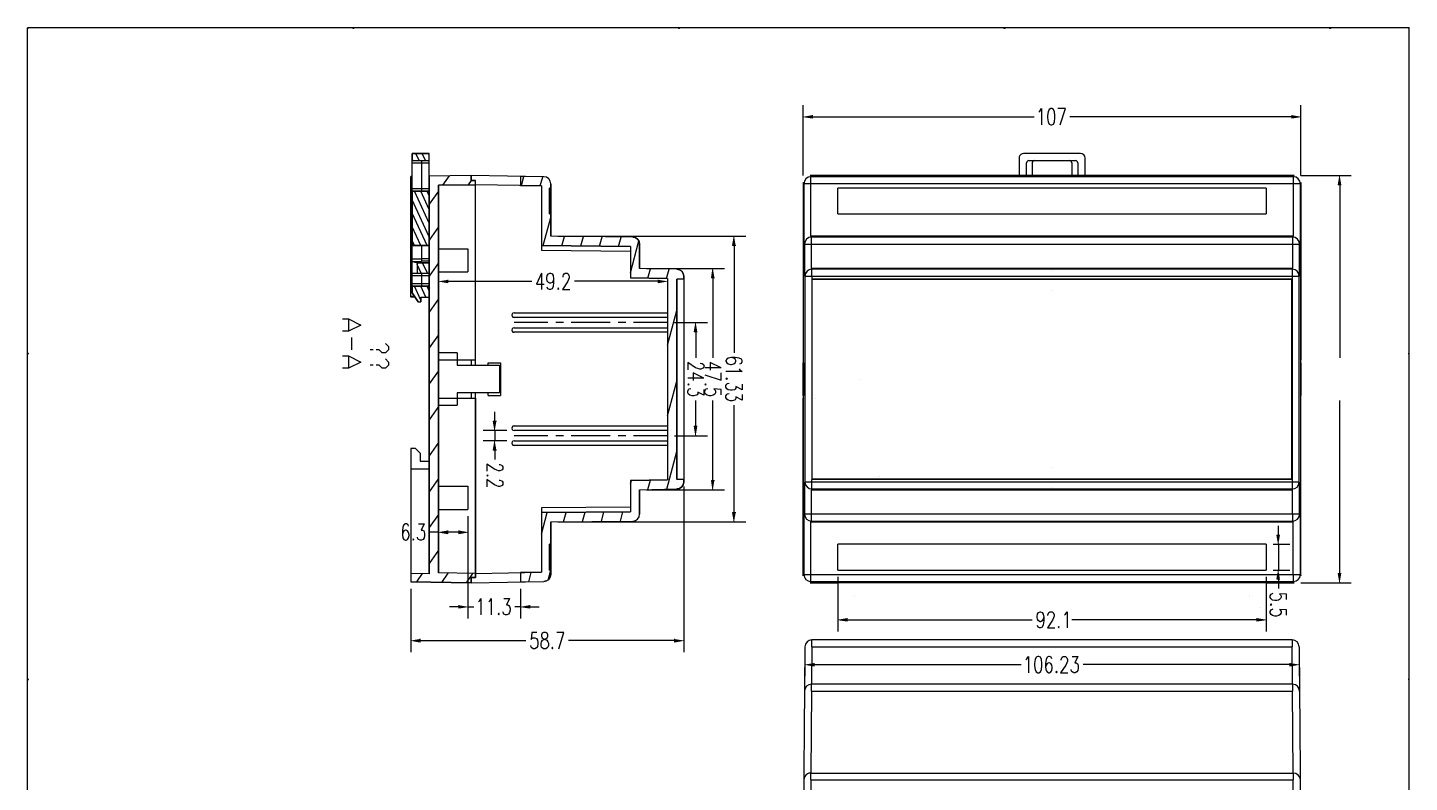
# Model space of a CAD drawing. Header units: inches. Extents: x -90 to 207, y -62 to 359.
# Drawn here: x -90.3 to 206.8, y 196.4 to 358.6 of the extents above; entities that cross this region are included whole.
import ezdxf

# ---------------------------------------------------------------- set-up
doc = ezdxf.new("R2010")
doc.units = ezdxf.units.IN
doc.header["$MEASUREMENT"] = 0
doc.layers.add('图层 1', color=7, linetype='Continuous')

msp = doc.modelspace()

# ---------------------------------------------------------------- hatches: boundary and pattern name
at = {"layer": '图层 1', "true_color": 0xffffff}
for points in [[(-90.27, 358.57), (-90.11, 358.57), (-90.11, 358.54), (-90.15, 358.42), (-90.27, 358.39)], [(-90.27, 358.57), (-90.11, 358.57), (-90.11, 358.54), (-90.15, 358.42), (-90.27, 358.39)], [(-20.11, 358.57), (-20.11, 358.54), (-20.14, 358.42), (-20.26, 358.39), (-20.39, 358.42), (-20.42, 358.54), (-20.42, 358.57)], [(49.9, 358.57), (49.9, 358.54), (49.86, 358.42), (49.74, 358.39), (49.62, 358.42), (49.59, 358.54), (49.59, 358.57)], [(119.9, 358.57), (119.9, 358.54), (119.87, 358.42), (119.75, 358.39), (119.62, 358.42), (119.59, 358.54), (119.59, 358.57)], [(189.91, 358.57), (189.91, 358.54), (189.87, 358.42), (189.75, 358.39), (189.63, 358.42), (189.6, 358.54), (189.6, 358.57)], [(206.73, 358.57), (206.73, 358.39), (206.61, 358.42), (206.58, 358.54), (206.58, 358.57)], [(78.46, 339.77), (78.46, 339.09), (76.45, 339.43)], [(181.48, 339.77), (181.48, 339.09), (183.45, 339.43)], [(192.13, 324.82), (191.45, 324.82), (191.79, 326.8)], [(61.94, 311.73), (61.26, 311.73), (61.6, 313.74)], [(57.37, 304.81), (56.72, 304.81), (57.03, 306.82)], [(0.09, 304.38), (0.09, 303.73), (-1.92, 304.07)], [(45.29, 304.38), (45.29, 303.73), (47.3, 304.07)], [(53.69, 293.2), (53.04, 293.2), (53.35, 295.21)], [(-90.27, 288.69), (-90.15, 288.66), (-90.11, 288.54), (-90.15, 288.41), (-90.27, 288.38)], [(206.73, 288.38), (206.61, 288.41), (206.58, 288.54), (206.61, 288.66), (206.73, 288.69)], [(10.49, 273.99), (9.84, 273.99), (10.15, 271.99)], [(53.69, 272.91), (53.04, 272.91), (53.35, 270.9)], [(10.49, 267.79), (9.84, 267.79), (10.15, 269.79)], [(57.37, 261.3), (56.72, 261.3), (57.03, 259.29)], [(61.94, 254.38), (61.26, 254.38), (61.6, 252.38)], [(0.09, 250.52), (0.09, 249.84), (-1.92, 250.18)], [(2.4, 250.52), (2.4, 249.84), (4.38, 250.18)], [(178.94, 249.54), (178.26, 249.54), (178.6, 247.56)], [(178.94, 240.06), (178.26, 240.06), (178.6, 242.03)], [(192.13, 241.29), (191.45, 241.29), (191.79, 239.28)], [(2.4, 234.47), (2.4, 233.82), (4.38, 234.13)], [(17.69, 234.47), (17.69, 233.82), (15.68, 234.13)], [(85.9, 231.69), (85.9, 231.01), (83.89, 231.35)], [(174, 231.69), (174, 231.01), (176.01, 231.35)], [(-5.91, 227.21), (-5.91, 226.53), (-7.91, 226.87)], [(48.78, 227.21), (48.78, 226.53), (50.79, 226.87)], [(78.83, 222.05), (78.83, 221.37), (76.82, 221.71)], [(181.07, 222.05), (181.07, 221.37), (183.08, 221.71)], [(-90.27, 218.69), (-90.15, 218.66), (-90.11, 218.53), (-90.15, 218.41), (-90.27, 218.38)], [(206.73, 218.38), (206.61, 218.41), (206.58, 218.53), (206.61, 218.66), (206.73, 218.69)]]:
    msp.add_hatch(color=7, dxfattribs=at).paths.add_polyline_path(points)

# ---------------------------------------------------------------- linework, layer by layer
at = {"layer": '图层 1', "lineweight": 0}
for points in [[(-90.27, 358.57), (-90.11, 358.57), (-90.11, 358.54), (-90.15, 358.42), (-90.27, 358.39)], [(-90.27, 358.57), (-90.11, 358.57), (-90.11, 358.54), (-90.15, 358.42), (-90.27, 358.39)], [(-20.11, 358.57), (-20.11, 358.54), (-20.14, 358.42), (-20.26, 358.39), (-20.39, 358.42), (-20.42, 358.54), (-20.42, 358.57)], [(49.9, 358.57), (49.9, 358.54), (49.86, 358.42), (49.74, 358.39), (49.62, 358.42), (49.59, 358.54), (49.59, 358.57)], [(119.9, 358.57), (119.9, 358.54), (119.87, 358.42), (119.75, 358.39), (119.62, 358.42), (119.59, 358.54), (119.59, 358.57)], [(189.91, 358.57), (189.91, 358.54), (189.87, 358.42), (189.75, 358.39), (189.63, 358.42), (189.6, 358.54), (189.6, 358.57)], [(206.73, 358.57), (206.73, 358.39), (206.61, 358.42), (206.58, 358.54), (206.58, 358.57)], [(78.46, 339.77), (78.46, 339.09), (76.45, 339.43)], [(181.48, 339.77), (181.48, 339.09), (183.45, 339.43)], [(192.13, 324.82), (191.45, 324.82), (191.79, 326.8)], [(61.94, 311.73), (61.26, 311.73), (61.6, 313.74)], [(57.37, 304.81), (56.72, 304.81), (57.03, 306.82)], [(0.09, 304.38), (0.09, 303.73), (-1.92, 304.07)], [(45.29, 304.38), (45.29, 303.73), (47.3, 304.07)], [(53.69, 293.2), (53.04, 293.2), (53.35, 295.21)], [(-90.27, 288.69), (-90.15, 288.66), (-90.11, 288.54), (-90.15, 288.41), (-90.27, 288.38)], [(206.73, 288.38), (206.61, 288.41), (206.58, 288.54), (206.61, 288.66), (206.73, 288.69)], [(10.49, 273.99), (9.84, 273.99), (10.15, 271.99)], [(53.69, 272.91), (53.04, 272.91), (53.35, 270.9)], [(10.49, 267.79), (9.84, 267.79), (10.15, 269.79)], [(57.37, 261.3), (56.72, 261.3), (57.03, 259.29)], [(61.94, 254.38), (61.26, 254.38), (61.6, 252.38)], [(0.09, 250.52), (0.09, 249.84), (-1.92, 250.18)], [(2.4, 250.52), (2.4, 249.84), (4.38, 250.18)], [(178.94, 249.54), (178.26, 249.54), (178.6, 247.56)], [(178.94, 240.06), (178.26, 240.06), (178.6, 242.03)], [(192.13, 241.29), (191.45, 241.29), (191.79, 239.28)], [(2.4, 234.47), (2.4, 233.82), (4.38, 234.13)], [(17.69, 234.47), (17.69, 233.82), (15.68, 234.13)], [(85.9, 231.69), (85.9, 231.01), (83.89, 231.35)], [(174, 231.69), (174, 231.01), (176.01, 231.35)], [(-5.91, 227.21), (-5.91, 226.53), (-7.91, 226.87)], [(48.78, 227.21), (48.78, 226.53), (50.79, 226.87)], [(78.83, 222.05), (78.83, 221.37), (76.82, 221.71)], [(181.07, 222.05), (181.07, 221.37), (183.08, 221.71)], [(-90.27, 218.69), (-90.15, 218.66), (-90.11, 218.53), (-90.15, 218.41), (-90.27, 218.38)], [(206.73, 218.38), (206.61, 218.41), (206.58, 218.53), (206.61, 218.66), (206.73, 218.69)]]:
    msp.add_lwpolyline(points, dxfattribs=at)
at = {"layer": '图层 1', "color": 7, "lineweight": 25, "true_color": 0xffffff}
for points in [[(206.73, -61.52), (206.73, 358.54), (-90.27, 358.54)], [(-90.27, -61.52), (-90.27, 358.54)], [(206.73, 358.54), (206.77, 358.54)], [(76.45, 326.8), (76.45, 341.93)], [(183.45, 326.8), (183.45, 341.93)], [(78.46, 339.43), (126.11, 339.43)], [(127.1, 340.51), (127.34, 340.66), (127.65, 341.19), (127.65, 337.67)], [(129.69, 341.19), (129.35, 341), (129.13, 340.51), (129.01, 339.67), (129.01, 339.18), (129.13, 338.35), (129.35, 337.85), (129.69, 337.67), (129.91, 337.67), (130.25, 337.85), (130.46, 338.35), (130.58, 339.18), (130.58, 339.67), (130.46, 340.51), (130.25, 341), (129.91, 341.19), (129.69, 341.19)], [(131.7, 337.67), (132.81, 341.19), (131.23, 341.19)], [(181.48, 339.43), (133.8, 339.43)], [(-3.93, 331.52), (-7.6, 331.52), (-7.6, 330.01), (-3.93, 330.01), (-3.93, 331.52)], [(-7.6, 331.52), (-3.93, 331.52)], [(-7.6, 301.57), (-7.6, 331.52)], [(-7.48, 330.01), (-7.6, 330.35)], [(-7.6, 330.01), (-3.93, 330.01)], [(-6.12, 330.01), (-6.8, 331.52)], [(-5.63, 330.01), (-5.63, 323.43)], [(-4.76, 330.01), (-5.44, 331.52)], [(-3.93, 331.15), (-4.08, 331.52)], [(-3.93, 241.23), (-3.93, 331.52)], [(123.85, 331.52), (123.54, 331.46), (123.27, 331.34), (123.05, 331.12), (122.9, 330.84), (122.86, 330.53)], [(122.86, 330.53), (122.86, 326.8)], [(136.05, 331.52), (123.85, 331.52)], [(124.96, 330.01), (124.72, 329.95), (124.53, 329.76), (124.47, 329.52)], [(124.96, 330.01), (134.97, 330.01)], [(126.2, 330.01), (125.95, 329.95), (125.77, 329.76), (125.71, 329.52)], [(134.2, 329.52), (134.14, 329.76), (133.95, 329.95), (133.7, 330.01)], [(135.46, 329.52), (135.4, 329.76), (135.22, 329.95), (134.97, 330.01)], [(137.07, 326.8), (137.07, 330.53)], [(-7.91, 239.5), (5.09, 239.28), (5.09, 240.46), (5.98, 240.46), (5.98, 241.29), (-1.92, 241.41), (-1.92, 324.7), (5.98, 324.82), (5.98, 325.66), (5.09, 325.66), (5.09, 326.8), (-3.93, 326.67), (-3.93, 241.23), (-7.91, 241.29), (-7.91, 239.5)], [(-7.6, 329.52), (-3.93, 329.52)], [(5.09, 326.8), (-3.93, 326.67)], [(20.71, 326.55), (5.09, 326.8)], [(5.09, 326.8), (5.09, 325.66)], [(175.95, 326.8), (181.97, 326.8), (77.93, 326.8), (83.96, 326.8)], [(77.93, 326.8), (78.09, 326.55)], [(84.05, 326.61), (83.96, 326.8)], [(124.47, 326.8), (124.47, 329.52)], [(125.71, 329.52), (125.71, 326.8)], [(134.2, 329.52), (134.2, 326.8)], [(135.46, 329.52), (135.46, 326.8)], [(175.85, 326.61), (175.95, 326.8)], [(181.81, 326.55), (181.97, 326.8)], [(183.45, 326.8), (194.29, 326.8)], [(-7.6, 326.61), (-7.91, 326.61)], [(-7.91, 300.67), (-7.91, 326.61)], [(-3.93, 323.93), (-7.6, 323.93)], [(5.98, 324.82), (-1.92, 324.7)], [(-1.92, 324.7), (-1.92, 241.41)], [(0.36, 326.74), (-1.06, 324.73)], [(5.09, 325.75), (4.41, 324.79)], [(5.98, 325.72), (5.09, 325.72)], [(5.98, 325.66), (5.09, 325.66)], [(5.98, 287.15), (5.98, 325.72)], [(20.19, 324.57), (5.98, 324.82)], [(5.98, 286.07), (5.98, 324.82)], [(39.8, 313.58), (22.2, 313.74), (22.2, 318.55), (21.89, 318.55), (21.89, 324.05), (22.2, 324.05), (22.2, 325.04), (22.07, 325.59), (21.76, 326.09), (21.27, 326.43), (20.71, 326.55), (15.68, 326.61), (15.68, 324.64), (20.19, 324.57), (20.19, 311.73), (39.3, 311.54), (39.3, 304.81), (47.3, 304.66), (47.3, 261.42)], [(15.68, 326.61), (15.68, 324.64)], [(15.9, 324.64), (16.42, 326.61)], [(19.94, 324.57), (20.47, 326.55)], [(20.19, 324.57), (20.19, 310.74)], [(22.2, 324.05), (21.89, 324.05)], [(21.89, 324.05), (21.89, 318.55)], [(22.2, 325.04), (22.2, 313.74)], [(76.45, 325.32), (76.45, 287.15)], [(76.45, 325.32), (76.45, 240.8), (76.45, 278.96)], [(76.58, 325.04), (76.45, 325.32)], [(76.58, 325.04), (76.58, 312.25)], [(183.33, 325.04), (76.58, 325.04)], [(78.09, 325.04), (78.09, 326.55)], [(181.81, 326.55), (78.09, 326.55)], [(78.09, 313.74), (78.09, 325.04)], [(83.89, 318.55), (83.89, 324.05)], [(176.01, 324.05), (83.89, 324.05)], [(175.85, 326.61), (84.05, 326.61)], [(176.01, 324.05), (176.01, 318.55)], [(181.81, 326.55), (181.81, 313.74)], [(183.45, 325.32), (183.33, 325.04)], [(183.33, 312.25), (183.33, 325.04)], [(183.45, 240.8), (183.45, 325.32), (183.45, 287.15)], [(191.79, 324.82), (191.79, 287.61)], [(-7.6, 322.88), (-7.91, 322.88)], [(-3.93, 323.43), (-7.6, 323.43), (-7.6, 311.73), (-3.93, 311.73), (-3.93, 323.43)], [(-7.6, 323.43), (-3.93, 323.43)], [(-3.93, 313.64), (-7.6, 321.58)], [(-3.93, 316.58), (-7.11, 323.43)], [(-3.93, 319.48), (-5.75, 323.43)], [(-3.93, 322.41), (-4.39, 323.43)], [(-1.92, 323.46), (-3.93, 320.62)], [(-3.93, 311.73), (-3.93, 323.43)], [(-4.36, 311.73), (-7.6, 318.68)], [(21.89, 318.55), (22.2, 318.55)], [(83.89, 318.55), (176.01, 318.55)], [(-5.72, 311.73), (-7.6, 315.77)], [(-1.92, 315.74), (-3.93, 312.9)], [(20.56, 311.73), (22.2, 317.81)], [(-7.08, 311.73), (-7.6, 312.84)], [(39.8, 313.58), (22.2, 313.74)], [(23.68, 313.74), (64.1, 313.74)], [(24.6, 311.7), (25.16, 313.7)], [(28.65, 311.67), (29.21, 313.67)], [(32.69, 311.6), (33.25, 313.64)], [(36.74, 311.57), (37.3, 313.58)], [(39.3, 305.89), (41.13, 312.75)], [(39.8, 313.58), (40.38, 313.46), (40.85, 313.12), (41.19, 312.65), (41.28, 312.07)], [(41.28, 312.07), (41.25, 312.47), (41.09, 312.81), (40.85, 313.12), (40.54, 313.37), (40.2, 313.52), (39.8, 313.58)], [(49.31, 306.66), (41.28, 306.82), (41.28, 312.07)], [(41.28, 312.07), (41.28, 306.82)], [(76.76, 312.07), (76.58, 312.25)], [(76.76, 312.07), (76.76, 305.34)], [(76.76, 312.07), (181.66, 312.07)], [(181.81, 313.74), (78.09, 313.74)], [(78.09, 313.74), (78.24, 313.58)], [(78.24, 312.07), (78.24, 313.58)], [(181.66, 313.58), (78.24, 313.58)], [(78.24, 306.82), (78.24, 312.07)], [(87.17, 313.74), (87.17, 313.61)], [(89.14, 313.61), (89.14, 313.74)], [(91.15, 313.74), (91.15, 313.61)], [(93.13, 313.61), (93.13, 313.74)], [(95.13, 313.74), (95.13, 313.61)], [(97.11, 313.61), (97.11, 313.74)], [(99.12, 313.74), (99.12, 313.61)], [(101.09, 313.61), (101.09, 313.74)], [(103.1, 313.74), (103.1, 313.61)], [(105.08, 313.61), (105.08, 313.74)], [(107.05, 313.74), (107.05, 313.61)], [(109.06, 313.61), (109.06, 313.74)], [(111.04, 313.74), (111.04, 313.61)], [(113.05, 313.61), (113.05, 313.74)], [(115.02, 313.74), (115.02, 313.61)], [(117.03, 313.61), (117.03, 313.74)], [(119, 313.74), (119, 313.61)], [(121.01, 313.61), (121.01, 313.74)], [(122.99, 313.74), (122.99, 313.61)], [(124.01, 313.61), (124.01, 313.74)], [(124.47, 313.61), (124.47, 313.74)], [(125, 313.61), (125, 313.74)], [(126.97, 313.74), (126.97, 313.61)], [(128.95, 313.61), (128.95, 313.74)], [(129.97, 312.07), (129.97, 312.07)], [(130.96, 313.74), (130.96, 313.61)], [(132.93, 313.61), (132.93, 313.74)], [(134.94, 313.74), (134.94, 313.61)], [(135.46, 313.74), (135.46, 313.61)], [(135.93, 313.74), (135.93, 313.61)], [(136.92, 313.61), (136.92, 313.74)], [(138.92, 313.74), (138.92, 313.61)], [(140.9, 313.61), (140.9, 313.74)], [(142.91, 313.74), (142.91, 313.61)], [(144.88, 313.61), (144.88, 313.74)], [(146.86, 313.74), (146.86, 313.61)], [(148.87, 313.61), (148.87, 313.74)], [(150.84, 313.74), (150.84, 313.61)], [(152.85, 313.61), (152.85, 313.74)], [(154.83, 313.74), (154.83, 313.61)], [(156.83, 313.61), (156.83, 313.74)], [(158.81, 313.74), (158.81, 313.61)], [(160.82, 313.61), (160.82, 313.74)], [(162.79, 313.74), (162.79, 313.61)], [(164.8, 313.61), (164.8, 313.74)], [(166.78, 313.74), (166.78, 313.61)], [(168.75, 313.61), (168.75, 313.74)], [(170.76, 313.74), (170.76, 313.61)], [(172.74, 313.61), (172.74, 313.74)], [(181.66, 313.58), (181.81, 313.74)], [(181.66, 313.58), (181.66, 306.82)], [(181.66, 312.07), (183.17, 312.07)], [(183.33, 312.25), (183.17, 312.07)], [(183.17, 305.34), (183.17, 312.07)], [(-3.93, 311.73), (-7.6, 311.73)], [(-5.63, 311.73), (-5.63, 308.36)], [(-3.93, 308.92), (-5.63, 308.92)], [(-1.92, 311.08), (4.38, 311.08)], [(4.38, 311.08), (4.38, 306.08)], [(39.3, 311.54), (20.19, 311.73)], [(20.19, 310.74), (39.3, 310.55)], [(39.3, 311.54), (39.3, 304.81)], [(61.6, 311.73), (61.6, 288.69)], [(-5.63, 308.86), (-7.6, 308.86)], [(-7.51, 308.36), (-5.63, 308.36)], [(-7.51, 308.36), (-6.55, 308.05)], [(-3.93, 308.05), (-6.55, 308.05), (-6.55, 305.8), (-3.93, 305.8), (-3.93, 308.05)], [(-6.55, 308.05), (-6.55, 305.8)], [(-6.55, 308.05), (-3.93, 308.05)], [(-5.69, 305.8), (-6.55, 307.65)], [(-3.93, 308.42), (-5.63, 308.42)], [(-4.33, 305.8), (-5.38, 308.05)], [(-3.93, 307.84), (-4.02, 308.05)], [(-3.93, 305.8), (-3.93, 308.05)], [(-1.92, 308.02), (-3.93, 305.18)], [(-1.92, 306.08), (4.38, 306.08)], [(49.31, 306.66), (41.28, 306.82)], [(42.79, 306.82), (59.53, 306.82)], [(43.04, 304.75), (43.6, 306.76)], [(47.08, 304.66), (47.61, 306.69)], [(181.66, 306.82), (78.24, 306.82)], [(78.24, 306.82), (78.34, 306.66)], [(78.34, 305.18), (78.34, 306.66)], [(181.57, 306.66), (78.34, 306.66)], [(129.97, 306.39), (129.97, 306.39)], [(181.57, 306.66), (181.66, 306.82)], [(181.57, 306.66), (181.57, 305.18)], [(-7.6, 305.31), (-3.93, 305.31)], [(-3.93, 303.51), (-7.6, 303.51)], [(-3.93, 303.02), (-7.6, 303.02), (-7.6, 301.57), (-6.34, 299.65), (-5.72, 299.65), (-5.72, 300.64), (-3.93, 300.64), (-3.93, 303.02)], [(-7.6, 303.02), (-3.93, 303.02)], [(-7.48, 305.8), (-3.93, 305.8)], [(-5.72, 300.02), (-7.11, 303.02)], [(-4.64, 300.64), (-5.75, 303.02)], [(-5.63, 305.8), (-5.63, 303.02)], [(-3.93, 302), (-4.39, 303.02)], [(-3.93, 300.64), (-3.93, 303.02)], [(-1.92, 303.17), (-1.92, 301.57)], [(0.09, 304.07), (18.12, 304.07)], [(20.22, 305.8), (19.11, 303.48), (20.78, 303.48)], [(20.22, 305.8), (20.22, 302.31)], [(22.81, 304.63), (22.69, 304.13), (22.47, 303.79), (22.13, 303.64), (22.01, 303.64), (21.67, 303.79), (21.45, 304.13), (21.36, 304.63), (21.36, 304.81), (21.45, 305.31), (21.67, 305.64), (22.01, 305.8), (22.13, 305.8), (22.47, 305.64), (22.69, 305.31), (22.81, 304.63), (22.81, 303.79), (22.69, 302.96), (22.47, 302.46), (22.13, 302.31), (21.92, 302.31), (21.58, 302.46), (21.45, 302.8)], [(24.82, 304.97), (24.82, 305.15), (24.91, 305.46), (25.04, 305.64), (25.25, 305.8), (25.72, 305.8), (25.93, 305.64), (26.02, 305.46), (26.15, 305.15), (26.15, 304.81), (26.02, 304.47), (25.81, 303.98), (24.7, 302.31), (26.27, 302.31)], [(45.29, 304.07), (27.26, 304.07)], [(47.3, 304.66), (39.3, 304.81)], [(47.3, 304.66), (47.3, 261.42)], [(47.3, 303.17), (47.3, 301.57)], [(50.79, 260.93), (50.79, 261.46), (49.28, 261.55), (49.28, 304.56), (50.79, 304.63), (50.79, 305.18)], [(50.79, 304.63), (49.28, 304.56)], [(49.28, 304.56), (49.28, 261.46)], [(50.79, 305.18), (50.79, 260.93)], [(57.03, 304.81), (57.03, 287.61)], [(76.82, 305.18), (76.76, 305.34)], [(76.82, 305.18), (76.82, 260.93)], [(76.82, 305.18), (183.08, 305.18)], [(78.34, 305.18), (78.34, 261.46)], [(78.34, 304.63), (181.57, 304.63)], [(78.4, 304.56), (78.34, 304.63)], [(78.4, 261.55), (78.4, 304.56)], [(78.4, 304.56), (181.51, 304.56)], [(133.12, 304.44), (133.12, 304.44)], [(181.51, 304.56), (181.6, 304.63)], [(181.51, 261.55), (181.51, 304.56)], [(181.57, 305.18), (181.57, 304.63)], [(181.6, 304.63), (181.6, 261.46)], [(183.17, 305.34), (183.08, 305.18)], [(183.08, 260.93), (183.08, 305.18)], [(-7.14, 300.83), (-7.91, 300.89)], [(-7.02, 300.67), (-7.91, 300.67)], [(-6.34, 299.65), (-7.6, 301.57)], [(-5.72, 300.64), (-5.72, 299.65)], [(-5.72, 300.64), (-3.93, 300.64)], [(-1.92, 300.3), (-3.93, 297.46)], [(23.8, 302.65), (23.71, 302.46), (23.8, 302.31), (23.92, 302.46), (23.8, 302.65)], [(129.97, 302.06), (129.97, 302.06)], [(-6.34, 299.65), (-5.72, 299.65)], [(14.29, 297.31), (14.04, 297.25), (13.86, 297.06), (13.8, 296.81), (13.86, 296.57), (14.04, 296.38), (14.29, 296.32)], [(14.29, 297.31), (47.3, 297.31)], [(47.3, 290.33), (49.28, 297.8)], [(-22.61, 295.98), (-21.28, 295.98), (-18.66, 294.68), (-21.28, 293.35), (-22.61, 293.35)], [(-21.28, 295.98), (-21.28, 293.35)], [(14.29, 294.1), (14.04, 294.03), (13.86, 293.85), (13.8, 293.6), (13.86, 293.35), (14.04, 293.17), (14.29, 293.11)], [(47.3, 296.32), (14.29, 296.32)], [(21.58, 295.21), (14.29, 295.21)], [(14.29, 294.1), (47.3, 294.1)], [(24.91, 295.21), (23.25, 295.21)], [(34.98, 295.21), (26.61, 295.21)], [(38.35, 295.21), (36.65, 295.21)], [(47.3, 295.21), (40.01, 295.21)], [(48.78, 295.21), (55.85, 295.21)], [(-20.63, 292.03), (-20.63, 289.37)], [(-1.92, 292.58), (-3.93, 289.74)], [(47.3, 293.11), (14.29, 293.11)], [(53.35, 293.2), (53.35, 287.61)], [(-16, 289.37), (-16.65, 289.37)], [(-13.35, 290.7), (-12.7, 290.05), (-12.7, 289.37), (-13.35, 288.72), (-14.03, 288.72), (-14.68, 289.37), (-15.35, 289.37)], [(2.09, 288.69), (-1.92, 288.69)], [(2.09, 288.69), (2.09, 286.07)], [(-22.61, 288.04), (-21.28, 288.04), (-18.66, 286.72), (-21.28, 285.42), (-22.61, 285.42)], [(-21.28, 288.04), (-21.28, 285.42)], [(-16, 286.07), (-16.65, 286.07)], [(-13.35, 287.39), (-12.7, 286.72), (-12.7, 286.07), (-13.35, 285.42), (-14.03, 285.42), (-14.68, 286.07), (-15.35, 286.07)], [(-1.92, 287.21), (2.09, 287.21)], [(5.98, 287.15), (2.09, 287.15)], [(2.09, 286.07), (11.2, 286.07)], [(5.09, 287.15), (5.09, 286.07)], [(8.7, 286.07), (8.7, 286.56)], [(8.7, 286.56), (11.39, 286.56)], [(11.2, 286.07), (11.2, 280.08)], [(11.39, 286.56), (11.39, 279.55)], [(58.79, 285.51), (55.3, 285.51)], [(58.79, 285.51), (56.44, 286.62), (56.44, 284.96)], [(62.83, 286.34), (63.17, 286.47), (63.36, 286.81), (63.36, 287.02), (63.17, 287.36), (62.68, 287.58), (61.85, 287.67), (61.01, 287.67), (60.33, 287.58), (60.02, 287.36), (59.84, 287.02), (59.84, 286.9), (60.02, 286.56), (60.33, 286.34), (60.86, 286.22), (61.01, 286.22), (61.51, 286.34), (61.85, 286.56), (62, 286.9), (62, 287.02), (61.85, 287.36), (61.51, 287.58), (61.01, 287.67)], [(62.68, 285.23), (62.83, 285.02), (63.36, 284.68), (59.84, 284.68)], [(76.48, 279.55), (76.48, 286.56)], [(76.48, 286.56), (76.51, 286.56)], [(76.51, 286.56), (76.51, 279.55)], [(183.42, 286.56), (183.45, 286.56)], [(-1.92, 284.86), (-3.93, 282.02)], [(47.3, 275.17), (49.28, 282.64)], [(55.11, 283.29), (51.62, 283.29)], [(55.11, 283.29), (52.8, 284.4), (52.8, 282.73)], [(55.3, 283.94), (58.79, 282.82), (58.79, 284.4)], [(60.18, 283.1), (60.02, 283.23), (59.84, 283.1), (60.02, 283.01), (60.18, 283.1)], [(63.36, 281.99), (63.36, 280.76), (62, 281.44), (62, 281.1), (61.85, 280.88), (61.69, 280.76), (61.17, 280.66), (60.86, 280.66), (60.33, 280.76), (60.02, 280.97), (59.84, 281.31), (59.84, 281.65), (60.02, 281.99), (60.18, 282.11), (60.52, 282.21)], [(88.84, 283.04), (88.84, 283.04)], [(2.09, 280.08), (2.09, 277.45)], [(11.2, 280.08), (2.09, 280.08)], [(5.09, 280.08), (5.09, 278.96)], [(5.98, 241.29), (5.98, 280.08)], [(8.7, 279.55), (8.7, 280.08)], [(8.7, 279.55), (11.39, 279.55)], [(51.96, 281.93), (51.78, 282.05), (51.62, 281.93), (51.78, 281.84), (51.96, 281.93)], [(55.11, 280.82), (55.11, 279.58), (53.79, 280.26), (53.79, 279.92), (53.63, 279.71), (53.45, 279.58), (52.95, 279.49), (52.61, 279.49), (52.12, 279.58), (51.78, 279.8), (51.62, 280.14), (51.62, 280.48), (51.78, 280.82), (51.96, 280.94), (52.27, 281.03)], [(55.61, 281.93), (55.45, 282.05), (55.3, 281.93), (55.45, 281.84), (55.61, 281.93)], [(58.79, 279.71), (58.79, 280.82), (57.28, 280.94), (57.46, 280.82), (57.62, 280.48), (57.62, 280.14), (57.46, 279.8), (57.12, 279.58), (56.63, 279.49), (56.29, 279.49), (55.79, 279.58), (55.45, 279.8), (55.3, 280.14), (55.3, 280.48), (55.45, 280.82), (55.61, 280.94), (55.95, 281.03)], [(63.36, 279.77), (63.36, 278.53), (62, 279.21), (62, 278.87), (61.85, 278.62), (61.69, 278.53), (61.17, 278.41), (60.86, 278.41), (60.33, 278.53), (60.02, 278.75), (59.84, 279.09), (59.84, 279.43), (60.02, 279.77), (60.18, 279.86), (60.52, 279.98)], [(76.51, 279.55), (76.48, 279.55)], [(183.42, 279.55), (183.45, 279.55)], [(-1.92, 277.14), (-3.93, 274.3)], [(-1.92, 278.96), (5.98, 278.96)], [(-1.92, 277.45), (2.09, 277.45)], [(5.98, 278.96), (5.98, 240.46)], [(53.35, 272.91), (53.35, 278.47)], [(57.03, 261.3), (57.03, 278.47)], [(61.6, 254.38), (61.6, 277.42)], [(79.08, 278.84), (79.08, 278.84)], [(183.45, 240.8), (183.45, 278.96)], [(191.79, 241.29), (191.79, 278.47)], [(10.15, 273.99), (10.15, 276)], [(12.78, 271.99), (7.65, 271.99)], [(10.15, 271.99), (10.15, 269.79)], [(14.29, 273), (14.04, 272.94), (13.86, 272.76), (13.8, 272.51), (13.86, 272.26), (14.04, 272.08), (14.29, 271.99)], [(14.29, 273), (47.3, 273)], [(47.3, 271.99), (14.29, 271.99)], [(21.58, 270.9), (14.29, 270.9)], [(24.91, 270.9), (23.25, 270.9)], [(34.98, 270.9), (26.61, 270.9)], [(38.35, 270.9), (36.65, 270.9)], [(47.3, 270.9), (40.01, 270.9)], [(48.78, 270.9), (55.85, 270.9)], [(-7.91, 268.13), (-7.91, 239.5)], [(-6.92, 268.13), (-7.91, 268.13)], [(-6.92, 268.13), (-5.91, 267.14)], [(-1.92, 269.42), (-3.93, 266.58)], [(12.78, 269.79), (7.65, 269.79)], [(10.15, 267.79), (10.15, 265.81)], [(14.29, 269.79), (14.04, 269.73), (13.86, 269.55), (13.8, 269.3), (13.86, 269.05), (14.04, 268.87), (14.29, 268.81)], [(14.29, 269.79), (47.3, 269.79)], [(47.3, 268.81), (14.29, 268.81)], [(47.12, 259.39), (49.28, 267.48)], [(-5.91, 267.14), (-5.91, 265.44)], [(-5.91, 265.44), (-3.93, 265.44)], [(11.08, 264.7), (11.23, 264.7), (11.57, 264.57), (11.76, 264.45), (11.91, 264.23), (11.91, 263.8), (11.76, 263.56), (11.57, 263.46), (11.23, 263.34), (10.92, 263.34), (10.58, 263.46), (10.09, 263.68), (8.42, 264.79), (8.42, 263.25)], [(-7.91, 263.74), (-3.93, 263.74)], [(-1.92, 261.7), (-3.93, 258.86)], [(8.73, 262.35), (8.58, 262.44), (8.42, 262.35), (8.58, 262.23), (8.73, 262.35)], [(11.08, 261.33), (11.23, 261.33), (11.57, 261.21), (11.76, 261.12), (11.91, 260.9), (11.91, 260.44), (11.76, 260.22), (11.57, 260.1), (11.23, 260), (10.92, 260), (10.58, 260.1), (10.09, 260.34), (8.42, 261.46), (8.42, 259.88)], [(47.3, 261.42), (39.3, 261.3), (39.3, 254.54), (20.19, 254.38), (20.19, 241.54), (15.68, 241.48), (15.68, 239.47), (20.71, 239.56)], [(39.3, 261.3), (47.3, 261.42)], [(49.28, 261.55), (50.79, 261.46)], [(78.4, 261.55), (78.34, 261.46)], [(78.34, 259.45), (78.34, 261.46)], [(181.57, 261.46), (78.34, 261.46)], [(181.51, 261.55), (78.4, 261.55)], [(92.76, 262.23), (92.76, 262.23)], [(129.97, 264.05), (129.97, 264.05)], [(181.51, 261.55), (181.6, 261.46)], [(181.57, 261.46), (181.57, 260.93)], [(-1.92, 260.07), (4.38, 260.07)], [(4.38, 260.07), (4.38, 255.06)], [(22.2, 241.07), (22.2, 242.03), (21.89, 242.03), (21.89, 247.56), (22.2, 247.56), (22.2, 252.38), (39.8, 252.53), (40.38, 252.65), (40.85, 252.96), (41.19, 253.46), (41.28, 254.04), (41.28, 259.29), (49.31, 259.45)], [(39.3, 260.47), (39.52, 261.3)], [(39.3, 261.3), (39.3, 254.54)], [(41.28, 259.29), (49.31, 259.45)], [(41.28, 259.29), (41.28, 254.04)], [(42.79, 259.29), (59.53, 259.29)], [(43.04, 259.32), (43.6, 261.36)], [(50.79, 260.93), (50.67, 260.37), (50.36, 259.88), (49.9, 259.57), (49.31, 259.45)], [(50.79, 259.97), (50.79, 224.37)], [(76.76, 260.78), (76.82, 260.93)], [(76.76, 260.78), (76.76, 254.04)], [(183.08, 260.93), (76.82, 260.93)], [(78.34, 259.45), (78.24, 259.29)], [(78.24, 254.04), (78.24, 259.29)], [(78.24, 259.29), (181.66, 259.29)], [(78.34, 259.45), (181.57, 259.45)], [(129.97, 259.7), (129.97, 259.7)], [(181.57, 260.93), (181.57, 259.45)], [(181.66, 259.29), (181.57, 259.45)], [(181.66, 254.04), (181.66, 259.29)], [(183.08, 260.93), (183.17, 260.78)], [(183.17, 254.04), (183.17, 260.78)], [(39.3, 255.56), (20.19, 255.37)], [(-1.92, 253.98), (-3.93, 251.14)], [(-1.92, 255.06), (4.38, 255.06)], [(-1.92, 253.58), (-1.92, 247.68)], [(4.38, 253.58), (4.38, 231.63)], [(4.38, 253.58), (4.38, 247.68)], [(20.19, 255.37), (20.19, 241.54)], [(20.19, 254.38), (39.3, 254.54)], [(20.19, 249.75), (21.42, 254.38)], [(22.2, 252.38), (39.8, 252.53)], [(24.94, 252.41), (25.5, 254.41)], [(29.02, 252.44), (29.58, 254.45)], [(33.1, 252.47), (33.62, 254.51)], [(37.17, 252.5), (37.7, 254.54)], [(76.58, 253.86), (76.76, 254.04)], [(76.58, 253.86), (76.58, 241.07)], [(181.66, 254.04), (76.76, 254.04)], [(78.24, 252.53), (78.09, 252.38)], [(78.24, 252.53), (78.24, 254.04)], [(78.24, 252.53), (181.66, 252.53)], [(87.17, 252.5), (87.17, 252.38)], [(89.14, 252.38), (89.14, 252.5)], [(91.15, 252.5), (91.15, 252.38)], [(93.13, 252.38), (93.13, 252.5)], [(95.13, 252.5), (95.13, 252.38)], [(97.11, 252.38), (97.11, 252.5)], [(99.12, 252.5), (99.12, 252.38)], [(101.09, 252.38), (101.09, 252.5)], [(103.1, 252.5), (103.1, 252.38)], [(105.08, 252.38), (105.08, 252.5)], [(107.05, 252.5), (107.05, 252.38)], [(109.06, 252.38), (109.06, 252.5)], [(111.04, 252.5), (111.04, 252.38)], [(113.05, 252.38), (113.05, 252.5)], [(115.02, 252.5), (115.02, 252.38)], [(117.03, 252.38), (117.03, 252.5)], [(119, 252.5), (119, 252.38)], [(121.01, 252.38), (121.01, 252.5)], [(122.99, 252.5), (122.99, 252.38)], [(125, 252.38), (125, 252.5)], [(126.97, 252.5), (126.97, 252.38)], [(128.95, 252.38), (128.95, 252.5)], [(130.96, 252.5), (130.96, 252.38)], [(132.93, 252.38), (132.93, 252.5)], [(134.94, 252.5), (134.94, 252.38)], [(136.92, 252.38), (136.92, 252.5)], [(138.92, 252.5), (138.92, 252.38)], [(140.9, 252.38), (140.9, 252.5)], [(142.91, 252.5), (142.91, 252.38)], [(144.88, 252.38), (144.88, 252.5)], [(146.86, 252.5), (146.86, 252.38)], [(148.87, 252.38), (148.87, 252.5)], [(150.84, 252.5), (150.84, 252.38)], [(152.85, 252.38), (152.85, 252.5)], [(154.83, 252.5), (154.83, 252.38)], [(156.83, 252.38), (156.83, 252.5)], [(158.81, 252.5), (158.81, 252.38)], [(160.82, 252.38), (160.82, 252.5)], [(162.79, 252.5), (162.79, 252.38)], [(164.8, 252.38), (164.8, 252.5)], [(166.78, 252.5), (166.78, 252.38)], [(168.75, 252.38), (168.75, 252.5)], [(170.76, 252.5), (170.76, 252.38)], [(172.74, 252.38), (172.74, 252.5)], [(183.17, 254.04), (181.66, 254.04)], [(181.66, 254.04), (181.66, 252.53)], [(181.81, 252.38), (181.66, 252.53)], [(183.17, 254.04), (183.33, 253.86)], [(183.33, 241.07), (183.33, 253.86)], [(-8.38, 251.42), (-8.5, 251.76), (-8.81, 251.94), (-9.05, 251.94), (-9.39, 251.76), (-9.61, 251.27), (-9.7, 250.43), (-9.7, 249.6), (-9.61, 248.92), (-9.39, 248.61), (-9.05, 248.42), (-8.93, 248.42), (-8.59, 248.61), (-8.38, 248.92), (-8.25, 249.44), (-8.25, 249.6), (-8.38, 250.09), (-8.59, 250.43), (-8.93, 250.59), (-9.05, 250.59), (-9.39, 250.43), (-9.61, 250.09), (-9.7, 249.6)], [(-6.24, 251.94), (-5.04, 251.94), (-5.69, 250.59), (-5.35, 250.59), (-5.13, 250.43), (-5.04, 250.28), (-4.92, 249.75), (-4.92, 249.44), (-5.04, 248.92), (-5.26, 248.61), (-5.6, 248.42), (-5.91, 248.42), (-6.24, 248.61), (-6.37, 248.76), (-6.49, 249.1)], [(-1.92, 250.18), (-3.93, 250.18)], [(2.4, 250.18), (0.09, 250.18)], [(22.2, 252.38), (22.2, 241.07)], [(23.68, 252.38), (64.1, 252.38)], [(78.09, 241.07), (78.09, 252.38)], [(78.09, 252.38), (181.81, 252.38)], [(178.6, 249.54), (178.6, 251.54)], [(181.81, 241.07), (181.81, 252.38)], [(-7.36, 248.76), (-7.48, 248.61), (-7.36, 248.42), (-7.26, 248.61), (-7.36, 248.76)], [(21.89, 247.56), (21.89, 242.03)], [(22.2, 247.56), (21.89, 247.56)], [(83.89, 242.03), (83.89, 247.56)], [(176.01, 247.56), (83.89, 247.56)], [(176.01, 247.56), (176.01, 242.03)], [(177.52, 247.56), (181.1, 247.56)], [(178.6, 247.56), (178.6, 242.03)], [(-1.92, 246.29), (-3.93, 243.42)], [(-3.93, 241.23), (-7.91, 241.29)], [(-5.44, 241.26), (-6.68, 239.47)], [(5.98, 241.29), (-1.92, 241.41)], [(0.05, 241.38), (-1.33, 239.38)], [(5.4, 241.29), (4.01, 239.31)], [(5.98, 241.29), (20.19, 241.54)], [(15.68, 241.48), (15.68, 239.47)], [(17.44, 239.5), (17.97, 241.51)], [(22.2, 241.07), (22.07, 240.49), (21.76, 240.02), (21.27, 239.69), (20.71, 239.56)], [(21.61, 239.87), (22.2, 242.03)], [(21.89, 242.03), (22.2, 242.03)], [(76.45, 240.8), (76.58, 241.07)], [(76.58, 241.07), (183.33, 241.07)], [(78.09, 239.56), (78.09, 241.07)], [(83.89, 242.03), (176.01, 242.03)], [(177.52, 242.03), (181.1, 242.03)], [(181.81, 241.07), (181.81, 239.56)], [(183.33, 241.07), (183.45, 240.8)], [(5.09, 239.28), (-7.91, 239.5)], [(-7.91, 237.99), (-7.91, 224.37)], [(5.09, 240.46), (5.09, 239.28)], [(5.09, 240.46), (5.98, 240.46)], [(5.98, 240.4), (5.09, 240.4)], [(5.09, 239.28), (20.71, 239.56)], [(5.98, 240.4), (5.98, 240.46)], [(15.68, 237.99), (15.68, 231.63)], [(78.09, 239.56), (77.93, 239.28)], [(175.95, 239.28), (181.97, 239.28), (77.93, 239.28), (83.96, 239.28)], [(78.09, 239.56), (181.81, 239.56)], [(83.89, 240.55), (83.89, 228.85)], [(84.05, 239.47), (83.96, 239.28)], [(175.85, 239.47), (84.05, 239.47)], [(175.85, 239.47), (175.95, 239.28)], [(176.01, 240.55), (176.01, 228.85)], [(178.6, 240.06), (178.6, 238.05)], [(181.97, 239.28), (181.81, 239.56)], [(183.45, 239.28), (194.29, 239.28)], [(6.63, 235.24), (6.85, 235.39), (7.19, 235.89), (7.19, 232.4)], [(8.86, 235.24), (9.1, 235.39), (9.41, 235.89), (9.41, 232.4)], [(12.1, 235.89), (13.33, 235.89), (12.65, 234.56), (12.99, 234.56), (13.21, 234.4), (13.33, 234.22), (13.46, 233.73), (13.46, 233.39), (13.33, 232.89), (13.12, 232.55), (12.78, 232.4), (12.44, 232.4), (12.1, 232.55), (12.01, 232.74), (11.88, 233.05)], [(87.45, 236.41), (87.45, 236.41)], [(172.46, 236.41), (172.46, 236.41)], [(177.18, 234.59), (177.03, 234.68), (176.84, 234.59), (177.03, 234.47), (177.18, 234.59)], [(2.4, 234.13), (0.39, 234.13)], [(4.38, 234.13), (5.64, 234.13)], [(10.99, 232.74), (10.86, 232.55), (10.99, 232.4), (11.11, 232.55), (10.99, 232.74)], [(15.68, 234.13), (14.44, 234.13)], [(17.69, 234.13), (19.69, 234.13)], [(128.18, 231.93), (128.05, 231.44), (127.84, 231.1), (127.5, 230.92), (127.37, 230.92), (127.06, 231.1), (126.82, 231.44), (126.72, 231.93), (126.72, 232.09), (126.82, 232.58), (127.06, 232.92), (127.37, 233.08), (127.5, 233.08), (127.84, 232.92), (128.05, 232.58), (128.18, 231.93), (128.18, 231.1), (128.05, 230.27), (127.84, 229.77), (127.5, 229.59), (127.28, 229.59), (126.94, 229.77), (126.82, 230.08)], [(129.07, 232.24), (129.07, 232.43), (129.16, 232.77), (129.29, 232.92), (129.5, 233.08), (129.97, 233.08), (130.18, 232.92), (130.28, 232.77), (130.4, 232.43), (130.4, 232.09), (130.28, 231.75), (130.06, 231.25), (128.95, 229.59), (130.52, 229.59)], [(132.62, 232.43), (132.87, 232.58), (133.21, 233.08), (133.21, 229.59)], [(174.47, 233.91), (174.47, 233.91)], [(180.36, 232.34), (180.36, 233.48), (178.85, 233.57), (179, 233.48), (179.19, 233.14), (179.19, 232.8), (179, 232.46), (178.7, 232.24), (178.17, 232.12), (177.86, 232.12), (177.34, 232.24), (177.03, 232.46), (176.84, 232.8), (176.84, 233.14), (177.03, 233.48), (177.18, 233.57), (177.52, 233.69)], [(85.9, 231.35), (125.71, 231.35)], [(131.42, 229.93), (131.3, 229.77), (131.42, 229.59), (131.51, 229.77), (131.42, 229.93)], [(174, 231.35), (134.2, 231.35)], [(-5.91, 226.87), (16.85, 226.87)], [(19.2, 228.63), (18.09, 228.63), (17.97, 227.12), (18.09, 227.3), (18.43, 227.46), (18.77, 227.46), (19.11, 227.3), (19.32, 226.96), (19.42, 226.47), (19.42, 226.13), (19.32, 225.63), (19.11, 225.3), (18.77, 225.11), (18.43, 225.11), (18.09, 225.3), (17.97, 225.45), (17.87, 225.79)], [(20.65, 228.63), (20.31, 228.44), (20.22, 228.14), (20.22, 227.8), (20.31, 227.46), (20.56, 227.3), (20.99, 227.12), (21.33, 226.96), (21.55, 226.62), (21.67, 226.28), (21.67, 225.79), (21.55, 225.45), (21.42, 225.3), (21.11, 225.11), (20.65, 225.11), (20.31, 225.3), (20.22, 225.45), (20.1, 225.79), (20.1, 226.28), (20.22, 226.62), (20.44, 226.96), (20.78, 227.12), (21.21, 227.3), (21.42, 227.46), (21.55, 227.8), (21.55, 228.14), (21.42, 228.44), (21.11, 228.63), (20.65, 228.63)], [(23.89, 225.11), (25.01, 228.63), (23.46, 228.63)], [(48.78, 226.87), (26.02, 226.87)], [(78.34, 225.54), (78.34, 227.02)], [(181.57, 227.02), (78.34, 227.02)], [(181.57, 227.02), (181.57, 225.54)], [(22.57, 225.45), (22.44, 225.3), (22.57, 225.11), (22.66, 225.3), (22.57, 225.45)], [(76.82, 225.54), (76.45, 181.29), (76.64, 168.29)], [(76.82, 224.03), (76.82, 219.21)], [(78.34, 225.54), (78.24, 217.51)], [(78.34, 225.54), (181.57, 225.54)], [(124.32, 222.79), (124.53, 222.95), (124.87, 223.47), (124.87, 219.95)], [(126.88, 223.47), (126.54, 223.29), (126.32, 222.79), (126.2, 221.96), (126.2, 221.47), (126.32, 220.63), (126.54, 220.14), (126.88, 219.95), (127.1, 219.95), (127.44, 220.14), (127.65, 220.63), (127.77, 221.47), (127.77, 221.96), (127.65, 222.79), (127.44, 223.29), (127.1, 223.47), (126.88, 223.47)], [(129.91, 222.95), (129.78, 223.29), (129.44, 223.47), (129.23, 223.47), (128.89, 223.29), (128.67, 222.79), (128.55, 221.96), (128.55, 221.13), (128.67, 220.45), (128.89, 220.14), (129.23, 219.95), (129.35, 219.95), (129.69, 220.14), (129.91, 220.45), (130, 220.97), (130, 221.13), (129.91, 221.62), (129.69, 221.96), (129.35, 222.11), (129.23, 222.11), (128.89, 221.96), (128.67, 221.62), (128.55, 221.13)], [(131.91, 222.64), (131.91, 222.79), (132.04, 223.13), (132.13, 223.29), (132.35, 223.47), (132.81, 223.47), (133.02, 223.29), (133.15, 223.13), (133.24, 222.79), (133.24, 222.45), (133.15, 222.11), (132.9, 221.62), (131.79, 219.95), (133.36, 219.95)], [(134.26, 223.47), (135.49, 223.47), (134.82, 222.11), (135.16, 222.11), (135.37, 221.96), (135.49, 221.81), (135.59, 221.28), (135.59, 220.97), (135.49, 220.45), (135.25, 220.14), (134.94, 219.95), (134.6, 219.95), (134.26, 220.14), (134.14, 220.29), (134.04, 220.63)], [(181.66, 217.51), (181.57, 225.54)], [(183.08, 225.54), (183.45, 181.29)], [(183.08, 224.03), (183.08, 219.21)], [(78.83, 221.71), (123.33, 221.71)], [(130.89, 220.29), (130.8, 220.14), (130.89, 219.95), (131.02, 220.14), (130.89, 220.29)], [(181.07, 221.71), (136.61, 221.71)], [(78.24, 216.03), (78.24, 217.51)], [(181.66, 217.51), (78.24, 217.51)], [(181.66, 217.51), (181.66, 216.03)], [(78.24, 216.03), (78.09, 198.4)], [(78.24, 216.03), (181.66, 216.03)], [(181.81, 198.4), (181.66, 216.03)], [(78.09, 198.4), (77.69, 198.37), (77.35, 198.21), (77.04, 197.97), (76.79, 197.66), (76.64, 197.32), (76.58, 196.92)], [(78.09, 196.95), (77.93, 181.29)], [(78.09, 196.95), (78.09, 198.4)], [(78.09, 198.4), (181.81, 198.4)], [(78.09, 196.95), (181.81, 196.95)], [(181.81, 198.4), (181.81, 196.95)], [(181.97, 181.29), (181.81, 196.95)]]:
    msp.add_lwpolyline(points, dxfattribs=at)
for points in [[(137.07, 330.53), (137.01, 331.13), (136.64, 331.47), (136.05, 331.52)], [(22.2, 325.04), (22.13, 325.87), (21.57, 326.51), (20.71, 326.55)], [(78.09, 326.55), (77.31, 326.56), (76.57, 325.82), (76.58, 325.04)], [(183.33, 325.04), (183.3, 325.85), (182.65, 326.55), (181.81, 326.55)], [(78.24, 313.58), (77.48, 313.57), (76.69, 312.87), (76.76, 312.07)], [(183.17, 312.07), (183.18, 312.85), (182.44, 313.59), (181.66, 313.58)], [(49.31, 306.66), (50.15, 306.67), (50.76, 305.99), (50.79, 305.18)], [(50.79, 305.18), (50.75, 306.08), (50.17, 306.59), (49.31, 306.66)], [(78.34, 306.66), (77.48, 306.64), (76.88, 306.02), (76.82, 305.18)], [(183.08, 305.18), (182.98, 306.09), (182.51, 306.62), (181.57, 306.66)], [(49.31, 259.45), (50.12, 259.38), (50.79, 260.15), (50.79, 260.93)], [(76.82, 260.93), (76.84, 260.17), (77.54, 259.38), (78.34, 259.45)], [(181.57, 259.45), (182.43, 259.39), (183.03, 260.12), (183.08, 260.93)], [(39.8, 252.53), (40.58, 252.55), (41.36, 253.22), (41.28, 254.04)], [(76.76, 254.04), (76.7, 253.18), (77.43, 252.58), (78.24, 252.53)], [(181.66, 252.53), (182.48, 252.55), (183.17, 253.21), (183.17, 254.04)], [(20.71, 239.56), (21.53, 239.58), (22.17, 240.27), (22.2, 241.07)], [(76.58, 241.07), (76.58, 240.24), (77.27, 239.58), (78.09, 239.56)], [(181.81, 239.56), (182.73, 239.63), (183.26, 240.16), (183.33, 241.07)], [(78.34, 227.02), (77.53, 227), (76.84, 226.36), (76.82, 225.54)], [(183.08, 225.54), (183.06, 226.36), (182.37, 227), (181.57, 227.02)], [(78.24, 217.51), (77.41, 217.49), (76.73, 216.86), (76.76, 216.03)], [(183.17, 216.03), (183.11, 216.9), (182.54, 217.47), (181.66, 217.51)], [(183.33, 196.92), (183.32, 197.71), (182.63, 198.46), (181.81, 198.4)]]:
    msp.add_open_spline(points, degree=3, dxfattribs=at)
for points, knots in [([(54.28, 286.5), (54.9, 286.56), (55.47, 285.98), (54.96, 285.39), (54.96, 285.39), (54.77, 285.3), (54.77, 285.3), (54.77, 285.3), (54.47, 285.17), (54.47, 285.17), (54.47, 285.17), (54.13, 285.17), (54.13, 285.17), (54.13, 285.17), (53.79, 285.3), (53.79, 285.3), (53.79, 285.3), (53.29, 285.51), (53.29, 285.51), (53.29, 285.51), (51.62, 286.62), (51.62, 286.62), (51.62, 286.62), (51.62, 285.05), (51.62, 285.05)], [0, 0, 0, 0, 1, 1, 1, 2, 2, 2, 3, 3, 3, 4, 4, 4, 5, 5, 5, 6, 6, 6, 7, 7, 7, 8, 8, 8, 8]), ([(183.42, 279.55), (183.42, 279.55), (183.42, 286.56), (183.42, 286.56), (183.42, 286.56), (183.42, 279.55), (183.42, 279.55)], [0, 0, 0, 0, 1, 1, 1, 2, 2, 2, 2]), ([(180.36, 235.7), (180.36, 235.7), (180.36, 236.81), (180.36, 236.81), (180.36, 236.81), (178.85, 236.94), (178.85, 236.94), (179.68, 236.32), (178.97, 235.32), (177.86, 235.49), (177.86, 235.49), (177.34, 235.58), (177.34, 235.58), (177.34, 235.58), (177.03, 235.83), (177.03, 235.83), (177.03, 235.83), (176.84, 236.13), (176.84, 236.13), (176.84, 236.13), (176.84, 236.47), (176.84, 236.47), (176.84, 236.47), (177.03, 236.81), (177.03, 236.81), (177.03, 236.81), (177.18, 236.94), (177.18, 236.94), (177.18, 236.94), (177.52, 237.03), (177.52, 237.03)], [0, 0, 0, 0, 1, 1, 1, 2, 2, 2, 3, 3, 3, 4, 4, 4, 5, 5, 5, 6, 6, 6, 7, 7, 7, 8, 8, 8, 9, 9, 9, 10, 10, 10, 10])]:
    msp.add_open_spline(points, degree=3, knots=knots, dxfattribs=at)

doc.saveas('drawing.dxf')
